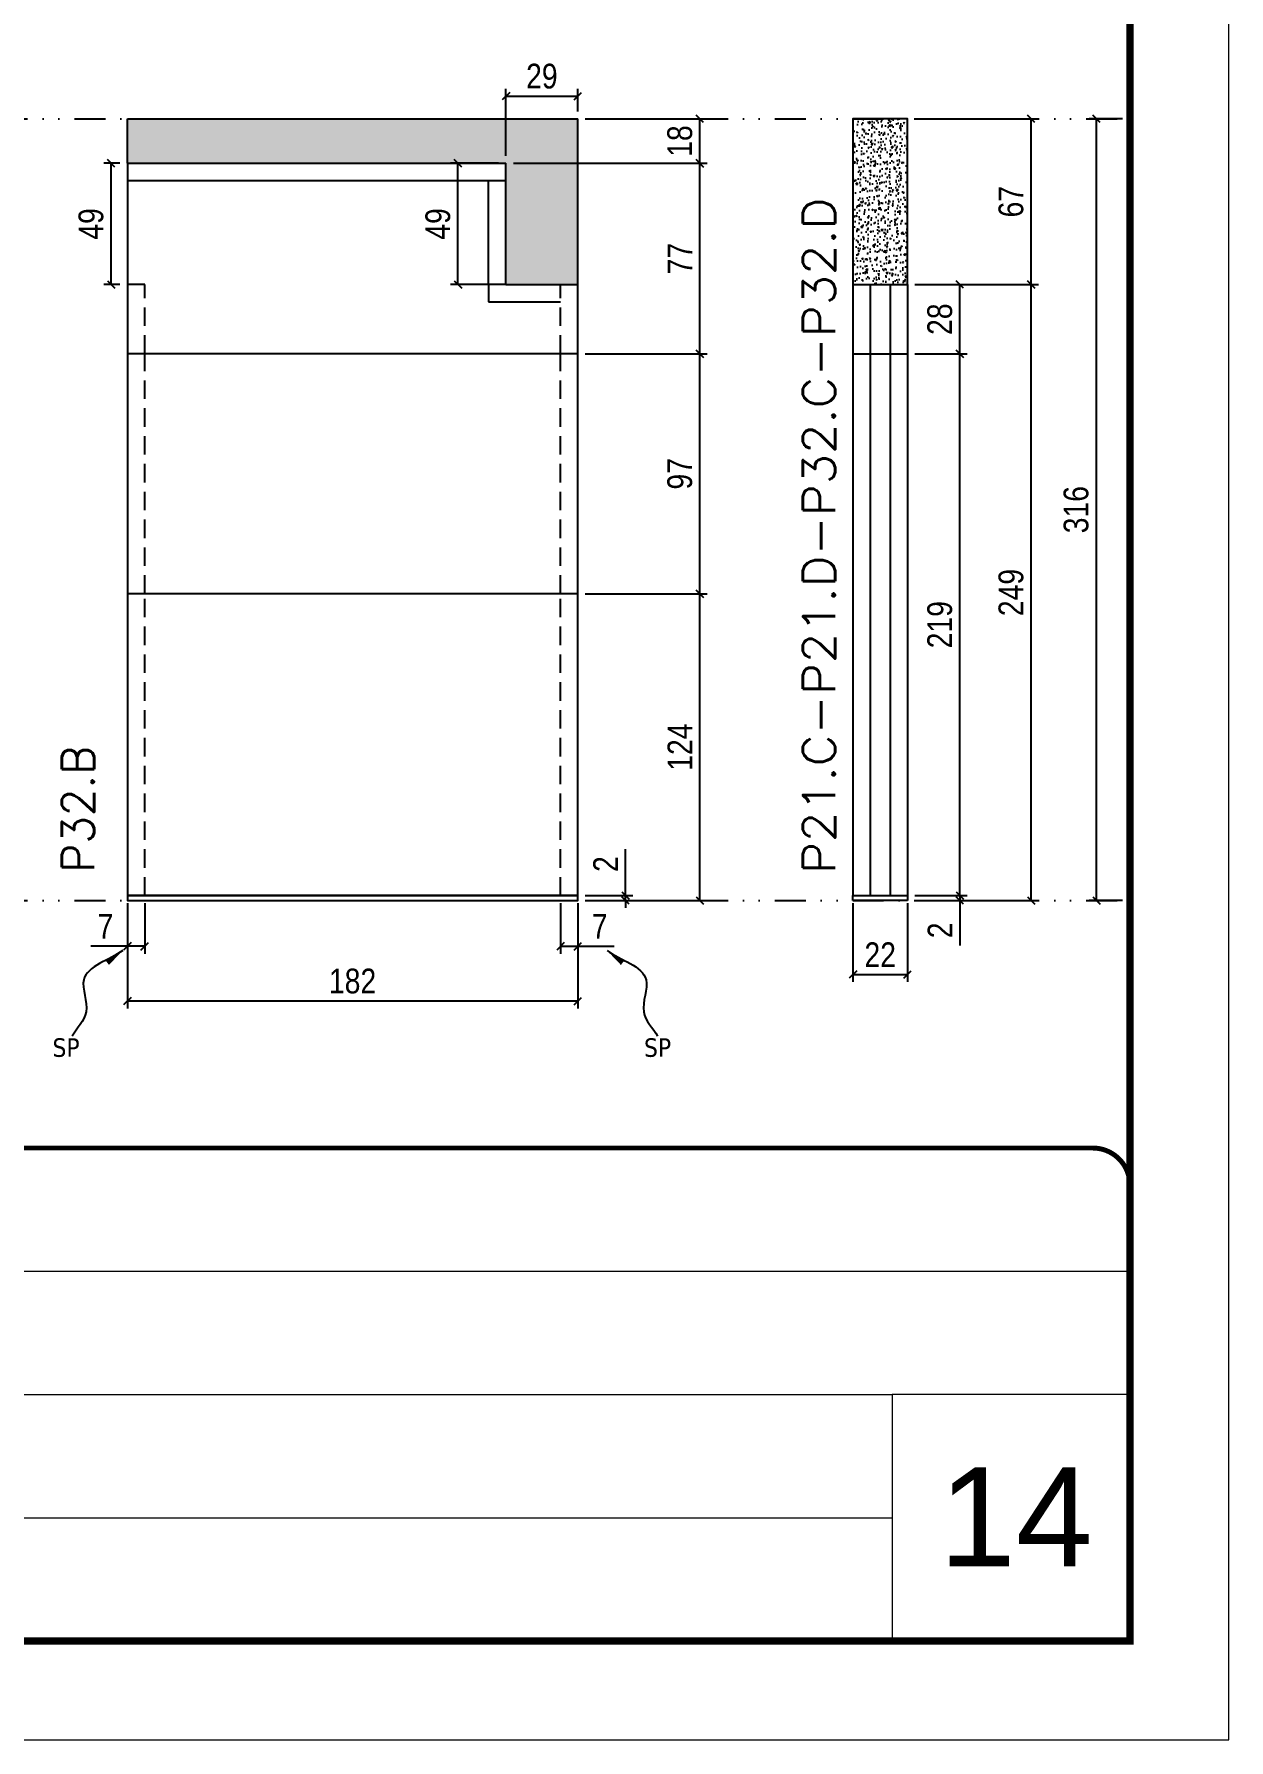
# Model space of a CAD drawing. Extents: x 14400 to 20667, y -21631 to 6985.
# Drawn here: x 17014 to 17497, y 2489 to 3179 of the extents above; entities that cross this region are included whole.
import ezdxf

# ---------------------------------------------------------------- set-up
doc = ezdxf.new("R2010")
doc.units = 0
for name, pattern in [('CONTINUO', [0]), ('DASHED', [0.75, 0.5, -0.25]), ('DIVIDE2', [0.625, 0.25, -0.125, 0, -0.125, 0, -0.125]), ('HIDDEN', [0.375, 0.25, -0.125])]:
    doc.linetypes.add(name, pattern=pattern)
for name, color, linetype, lineweight in [('CARIMBO', 255, 'Continuous', 9), ('Folhas', 255, 'Continuous', 9), ('SARRAFO DE PRESSAO', 251, 'DASHED', 9), ('Texto Seção', 7, 'Continuous', 15)]:
    doc.layers.add(name, color=color, linetype=linetype, lineweight=lineweight)
for name, color, linetype in [('COTA', 241, 'Continuous'), ('Nível', 160, 'Continuous'), ('Painéis', 200, 'Continuous'), ('SARR_2.2x7', 40, 'Continuous'), ('texto', 7, 'Continuous')]:
    doc.layers.add(name, color=color, linetype=linetype)
doc.styles.add('ARIAL', font='arial.ttf')
doc.styles.add('COTA TECNICA', font='techl___.ttf', dxfattribs={"height": 10})
doc.styles.add('COTA TECNICA-50', font='techl___.ttf', dxfattribs={"height": 10})
doc.styles.add('REGUA-120', font='ROMANS.shx', dxfattribs={"height": 15})
doc.styles.get("Standard").update_dxf_attribs({"font": 'arial.ttf'})
doc.dimstyles.new('COTA PAINEL-50', dxfattribs={"dimtxt": 10, "dimasz": 3, "dimexe": 3, "dimexo": 3, "dimgap": 3, "dimtad": 1, "dimdec": 1, "dimzin": 12, "dimdsep": 46, "dimtxsty": 'COTA TECNICA-50', "dimblk1": 'OBLIQUE', "dimblk2": 'OBLIQUE', "dimsah": 1, "dimcen": 0.9, "dimclrd": 4, "dimclre": 4, "dimclrt": 240, "dimadec": 1, "dimazin": 3, "dimtfac": 1, "dimtdec": 1, "dimtmove": 0, "dimatfit": 3, "dimfxl": 1, "dimtolj": 1, "dimtzin": 12, "dimarcsym": 0})
doc.dimstyles.new('PAINEL', dxfattribs={"dimtxt": 10, "dimasz": 3, "dimexe": 3, "dimexo": 3, "dimgap": 3, "dimtad": 1, "dimdec": 1, "dimzin": 12, "dimdsep": 46, "dimtxsty": 'COTA TECNICA', "dimblk1": 'OBLIQUE', "dimblk2": 'OBLIQUE', "dimsah": 1, "dimcen": 0.9, "dimclrd": 4, "dimclre": 4, "dimclrt": 240, "dimadec": 1, "dimazin": 3, "dimtfac": 1, "dimtdec": 1, "dimtmove": 0, "dimatfit": 3, "dimfxl": 1, "dimtolj": 1, "dimtzin": 12, "dimarcsym": 0})
doc.dimstyles.get("Standard").update_dxf_attribs({"dimtxt": 0.18, "dimasz": 0.18, "dimexe": 0.18, "dimexo": 0.0625, "dimgap": 0.09, "dimtad": 0, "dimtih": 1, "dimtoh": 1, "dimdec": 4, "dimzin": 0, "dimdsep": 46, "dimtxsty": 'Standard', "dimcen": 0.09, "dimadec": 0, "dimazin": 0, "dimtfac": 1, "dimtdec": 4, "dimtofl": 0, "dimtmove": 0, "dimatfit": 3, "dimfxl": 1, "dimtolj": 1, "dimtzin": 0, "dimarcsym": 0})

# ---------------------------------------------------------------- blocks, each defined once
blk = doc.blocks.new('9999999999')
at = {"color": 30, "linetype": 'CONTINUO'}
for p, q in [((98564.56, 34379.64), (99583.98, 34379.64)), ((98564.56, 34329.83), (99487.98, 34329.83)), ((99583.98, 34329.83), (99487.98, 34329.83)), ((99487.98, 34329.83), (99487.98, 34230.21)), ((98564.56, 34280.02), (99487.98, 34280.02))]:
    blk.add_line(p, q, dxfattribs=at)
at = {"color": 30, "linetype": 'CONTINUO', "const_width": 2}
blk.add_lwpolyline([(99583.98, 34230.21), (99583.98, 34414.45, 0.414214), (99568.98, 34429.45), (98228.98, 34429.45, 0.414214), (98213.98, 34414.45), (98213.98, 34245.21, 0.414214), (98228.98, 34230.21), (99583.98, 34230.21)], format="xyb", dxfattribs=at)
at = {"layer": 'Folhas'}
blk.add_lwpolyline([(98138.98, 34190.21), (99623.98, 34190.21), (99623.98, 35240.21), (98138.98, 35240.21)], close=True, dxfattribs=at)
at = {"layer": 'Folhas', "color": 30, "const_width": 3}
blk.add_lwpolyline([(98213.98, 34230.21), (99583.98, 34230.21), (99583.98, 35200.21), (98213.98, 35200.21)], close=True, dxfattribs=at)
blk = doc.blocks.new('_Oblique')
at = {"color": 0, "linetype": 'ByBlock', "lineweight": -2}
blk.add_line((-0.5, -0.5), (0.5, 0.5), dxfattribs=at)
blk = doc.blocks.new('*D944')
at = {"layer": 'COTA', "color": 4, "lineweight": -2, "transparency": 16777216}
for p, q in [((17453.97, 3144.29), (17440.47, 3144.29)), ((17443.47, 2828.29), (17443.47, 3144.29)), ((17453.97, 2828.29), (17440.47, 2828.29))]:
    blk.add_line(p, q, dxfattribs=at)
at = {"layer": 'Defpoints', "color": 0, "transparency": 16777216}
for p in [(17443.47, 3144.29), (17456.97, 3144.29), (17456.97, 2828.29)]:
    blk.add_point(p, dxfattribs=at)
at = {"layer": 'COTA', "color": 4, "lineweight": -2, "transparency": 16777216, "xscale": 3, "yscale": 3, "zscale": 3}
for p, rotation in [((17443.47, 3144.29), 90), ((17443.47, 2828.29), 270)]:
    blk.add_blockref('_Oblique', p, dxfattribs=dict(at, rotation=rotation))
at = {"layer": 'COTA', "color": 240, "transparency": 16777216, "insert": (17435.25, 2986.29), "char_height": 10, "attachment_point": 5, "rotation": 90, "style": 'COTA TECNICA'}
blk.add_mtext('\\A1;316', dxfattribs=at)
blk = doc.blocks.new('*D921')
at = {"layer": 'COTA', "color": 4, "lineweight": -2, "transparency": 16777216}
for p, q in [((17345.07, 2827.29), (17345.07, 2795.39)), ((17367.07, 2827.29), (17367.07, 2795.39)), ((17345.07, 2798.39), (17367.07, 2798.39))]:
    blk.add_line(p, q, dxfattribs=at)
at = {"layer": 'Defpoints', "color": 0, "transparency": 16777216}
for p in [(17345.07, 2830.29), (17367.07, 2830.29), (17367.07, 2798.39)]:
    blk.add_point(p, dxfattribs=at)
at = {"layer": 'COTA', "color": 4, "lineweight": -2, "transparency": 16777216, "xscale": 3, "yscale": 3, "zscale": 3, "rotation": 180}
blk.add_blockref('_Oblique', (17345.07, 2798.39), dxfattribs=at)
at = {"layer": 'COTA', "color": 4, "lineweight": -2, "transparency": 16777216, "xscale": 3, "yscale": 3, "zscale": 3}
blk.add_blockref('_Oblique', (17367.07, 2798.39), dxfattribs=at)
at = {"layer": 'COTA', "color": 240, "transparency": 16777216, "insert": (17356.07, 2806.39), "char_height": 10, "attachment_point": 5, "style": 'COTA TECNICA'}
blk.add_mtext('\\A1;22', dxfattribs=at)
blk = doc.blocks.new('*D922')
at = {"layer": 'COTA', "color": 4, "lineweight": -2, "transparency": 16777216}
for p, q in [((17370.07, 2830.29), (17391.26, 2830.29)), ((17370.07, 2828.29), (17391.26, 2828.29)), ((17388.26, 2830.29), (17388.26, 2833.29)), ((17388.26, 2830.29), (17388.26, 2828.29)), ((17388.26, 2828.29), (17388.26, 2810.17))]:
    blk.add_line(p, q, dxfattribs=at)
at = {"layer": 'Defpoints', "color": 0, "transparency": 16777216}
for p in [(17367.07, 2830.29), (17367.07, 2828.29), (17388.26, 2830.29)]:
    blk.add_point(p, dxfattribs=at)
at = {"layer": 'COTA', "color": 4, "lineweight": -2, "transparency": 16777216, "xscale": 3, "yscale": 3, "zscale": 3}
for p, rotation in [((17388.26, 2830.29), 270), ((17388.26, 2828.29), 90)]:
    blk.add_blockref('_Oblique', p, dxfattribs=dict(at, rotation=rotation))
at = {"layer": 'COTA', "color": 240, "transparency": 16777216, "insert": (17380.26, 2816.23), "char_height": 10, "attachment_point": 5, "rotation": 90, "style": 'COTA TECNICA-50'}
blk.add_mtext('\\A1;2', dxfattribs=at)
blk = doc.blocks.new('*D923')
at = {"layer": 'COTA', "color": 4, "lineweight": -2, "transparency": 16777216}
for p, q in [((17370.07, 3077.29), (17420.06, 3077.29)), ((17417.06, 2828.29), (17417.06, 3077.29)), ((17370.07, 2828.29), (17420.06, 2828.29))]:
    blk.add_line(p, q, dxfattribs=at)
at = {"layer": 'Defpoints', "color": 0, "transparency": 16777216}
for p in [(17367.07, 3077.29), (17417.06, 3077.29), (17367.07, 2828.29)]:
    blk.add_point(p, dxfattribs=at)
at = {"layer": 'COTA', "color": 4, "lineweight": -2, "transparency": 16777216, "xscale": 3, "yscale": 3, "zscale": 3}
for p, rotation in [((17417.06, 3077.29), 90), ((17417.06, 2828.29), 270)]:
    blk.add_blockref('_Oblique', p, dxfattribs=dict(at, rotation=rotation))
at = {"layer": 'COTA', "color": 240, "transparency": 16777216, "insert": (17408.95, 2952.79), "char_height": 10, "attachment_point": 5, "rotation": 90, "style": 'COTA TECNICA-50'}
blk.add_mtext('\\A1;249', dxfattribs=at)
blk = doc.blocks.new('*D924')
at = {"layer": 'COTA', "color": 4, "lineweight": -2, "transparency": 16777216}
for p, q in [((17370.07, 3144.29), (17420.06, 3144.29)), ((17417.06, 3077.29), (17417.06, 3144.29)), ((17370.07, 3077.29), (17420.06, 3077.29))]:
    blk.add_line(p, q, dxfattribs=at)
at = {"layer": 'Defpoints', "color": 0, "transparency": 16777216}
for p in [(17367.07, 3144.29), (17417.06, 3144.29), (17367.07, 3077.29)]:
    blk.add_point(p, dxfattribs=at)
at = {"layer": 'COTA', "color": 4, "lineweight": -2, "transparency": 16777216, "xscale": 3, "yscale": 3, "zscale": 3}
for p, rotation in [((17417.06, 3144.29), 90), ((17417.06, 3077.29), 270)]:
    blk.add_blockref('_Oblique', p, dxfattribs=dict(at, rotation=rotation))
at = {"layer": 'COTA', "color": 240, "transparency": 16777216, "insert": (17408.95, 3110.79), "char_height": 10, "attachment_point": 5, "rotation": 90, "style": 'COTA TECNICA'}
blk.add_mtext('\\A1;67', dxfattribs=at)
blk = doc.blocks.new('*D925')
at = {"layer": 'COTA', "color": 4, "lineweight": -2, "transparency": 16777216}
for p, q in [((17370.07, 3049.29), (17391.26, 3049.29)), ((17388.26, 2830.29), (17388.26, 3049.29)), ((17370.07, 2830.29), (17391.26, 2830.29))]:
    blk.add_line(p, q, dxfattribs=at)
at = {"layer": 'Defpoints', "color": 0, "transparency": 16777216}
for p in [(17367.07, 3049.29), (17388.26, 3049.29), (17367.07, 2830.29)]:
    blk.add_point(p, dxfattribs=at)
at = {"layer": 'COTA', "color": 4, "lineweight": -2, "transparency": 16777216, "xscale": 3, "yscale": 3, "zscale": 3}
for p, rotation in [((17388.26, 3049.29), 90), ((17388.26, 2830.29), 270)]:
    blk.add_blockref('_Oblique', p, dxfattribs=dict(at, rotation=rotation))
at = {"layer": 'COTA', "color": 240, "transparency": 16777216, "insert": (17380.17, 2939.79), "char_height": 10, "attachment_point": 5, "rotation": 90, "style": 'COTA TECNICA'}
blk.add_mtext('\\A1;219', dxfattribs=at)
blk = doc.blocks.new('*D926')
at = {"layer": 'COTA', "color": 4, "lineweight": -2, "transparency": 16777216}
for p, q in [((17370.07, 3077.29), (17391.26, 3077.29)), ((17388.26, 3049.29), (17388.26, 3077.29)), ((17370.07, 3049.29), (17391.26, 3049.29))]:
    blk.add_line(p, q, dxfattribs=at)
at = {"layer": 'Defpoints', "color": 0, "transparency": 16777216}
for p in [(17367.07, 3077.29), (17388.26, 3077.29), (17367.07, 3049.29)]:
    blk.add_point(p, dxfattribs=at)
at = {"layer": 'COTA', "color": 4, "lineweight": -2, "transparency": 16777216, "xscale": 3, "yscale": 3, "zscale": 3}
for p, rotation in [((17388.26, 3077.29), 90), ((17388.26, 3049.29), 270)]:
    blk.add_blockref('_Oblique', p, dxfattribs=dict(at, rotation=rotation))
at = {"layer": 'COTA', "color": 240, "transparency": 16777216, "insert": (17380.17, 3063.29), "char_height": 10, "attachment_point": 5, "rotation": 90, "style": 'COTA TECNICA'}
blk.add_mtext('\\A1;28', dxfattribs=at)
blk = doc.blocks.new('*D912')
at = {"layer": 'COTA', "color": 4, "lineweight": -2, "transparency": 16777216}
for p, q in [((17051.85, 2827.29), (17051.85, 2784.61)), ((17233.85, 2827.29), (17233.85, 2784.61)), ((17233.85, 2787.61), (17051.85, 2787.61))]:
    blk.add_line(p, q, dxfattribs=at)
at = {"layer": 'Defpoints', "color": 0, "transparency": 16777216}
for p in [(17051.85, 2830.29), (17233.85, 2830.29), (17051.85, 2787.61)]:
    blk.add_point(p, dxfattribs=at)
at = {"layer": 'COTA', "color": 4, "lineweight": -2, "transparency": 16777216, "xscale": 3, "yscale": 3, "zscale": 3, "rotation": 180}
blk.add_blockref('_Oblique', (17051.85, 2787.61), dxfattribs=at)
at = {"layer": 'COTA', "color": 4, "lineweight": -2, "transparency": 16777216, "xscale": 3, "yscale": 3, "zscale": 3}
blk.add_blockref('_Oblique', (17233.85, 2787.61), dxfattribs=at)
at = {"layer": 'COTA', "color": 240, "transparency": 16777216, "insert": (17142.85, 2795.7), "char_height": 10, "attachment_point": 5, "style": 'COTA TECNICA'}
blk.add_mtext('\\A1;182', dxfattribs=at)
blk = doc.blocks.new('*D913')
at = {"layer": 'COTA', "color": 4, "lineweight": -2, "transparency": 16777216}
for p, q in [((17226.85, 2827.29), (17226.85, 2806.78)), ((17233.85, 2825.29), (17233.85, 2806.78)), ((17226.85, 2809.78), (17233.85, 2809.78)), ((17233.85, 2809.78), (17248.58, 2809.78))]:
    blk.add_line(p, q, dxfattribs=at)
at = {"layer": 'Defpoints', "color": 0, "transparency": 16777216}
for p in [(17226.85, 2830.29), (17233.85, 2828.29), (17233.85, 2809.78)]:
    blk.add_point(p, dxfattribs=at)
at = {"layer": 'COTA', "color": 4, "lineweight": -2, "transparency": 16777216, "xscale": 3, "yscale": 3, "zscale": 3, "rotation": 180}
blk.add_blockref('_Oblique', (17226.85, 2809.78), dxfattribs=at)
at = {"layer": 'COTA', "color": 4, "lineweight": -2, "transparency": 16777216, "xscale": 3, "yscale": 3, "zscale": 3}
blk.add_blockref('_Oblique', (17233.85, 2809.78), dxfattribs=at)
at = {"layer": 'COTA', "color": 240, "transparency": 16777216, "insert": (17242.71, 2817.85), "char_height": 10, "attachment_point": 5, "style": 'COTA TECNICA-50'}
blk.add_mtext('\\A1;7', dxfattribs=at)
blk = doc.blocks.new('*D914')
at = {"layer": 'COTA', "color": 4, "lineweight": -2, "transparency": 16777216}
for p, q in [((17058.85, 2827.29), (17058.85, 2806.78)), ((17051.85, 2825.29), (17051.85, 2806.78)), ((17051.85, 2809.78), (17037.12, 2809.78)), ((17058.85, 2809.78), (17051.85, 2809.78))]:
    blk.add_line(p, q, dxfattribs=at)
at = {"layer": 'Defpoints', "color": 0, "transparency": 16777216}
for p in [(17051.85, 2828.29), (17058.85, 2830.29), (17051.85, 2809.78)]:
    blk.add_point(p, dxfattribs=at)
at = {"layer": 'COTA', "color": 4, "lineweight": -2, "transparency": 16777216, "xscale": 3, "yscale": 3, "zscale": 3, "rotation": 180}
blk.add_blockref('_Oblique', (17051.85, 2809.78), dxfattribs=at)
at = {"layer": 'COTA', "color": 4, "lineweight": -2, "transparency": 16777216, "xscale": 3, "yscale": 3, "zscale": 3}
blk.add_blockref('_Oblique', (17058.85, 2809.78), dxfattribs=at)
at = {"layer": 'COTA', "color": 240, "transparency": 16777216, "insert": (17042.98, 2817.85), "char_height": 10, "attachment_point": 5, "style": 'COTA TECNICA-50'}
blk.add_mtext('\\A1;7', dxfattribs=at)
blk = doc.blocks.new('*D936')
at = {"layer": 'COTA', "color": 4, "linetype": 'ByBlock', "lineweight": -2, "transparency": 16777216}
for p, q in [((17236.85, 2952.29), (17286.21, 2952.29)), ((17283.21, 2828.29), (17283.21, 2952.29)), ((17236.85, 2828.29), (17286.21, 2828.29))]:
    blk.add_line(p, q, dxfattribs=at)
at = {"layer": 'Defpoints', "color": 0, "linetype": 'ByBlock', "transparency": 16777216}
for p in [(17233.85, 2952.29), (17283.21, 2952.29), (17233.85, 2828.29)]:
    blk.add_point(p, dxfattribs=at)
at = {"layer": 'COTA', "color": 4, "linetype": 'ByBlock', "lineweight": -2, "transparency": 16777216, "xscale": 3, "yscale": 3, "zscale": 3}
for p, rotation in [((17283.21, 2952.29), 90), ((17283.21, 2828.29), 270)]:
    blk.add_blockref('_Oblique', p, dxfattribs=dict(at, rotation=rotation))
at = {"layer": 'COTA', "color": 240, "linetype": 'ByBlock', "transparency": 16777216, "insert": (17275.14, 2890.29), "char_height": 10, "attachment_point": 5, "rotation": 90, "style": 'COTA TECNICA'}
blk.add_mtext('\\A1;124', dxfattribs=at)
blk = doc.blocks.new('*D915')
at = {"layer": 'COTA', "color": 4, "lineweight": -2, "transparency": 16777216}
for p, q in [((17253.11, 2830.29), (17253.11, 2849.09)), ((17236.85, 2830.29), (17256.11, 2830.29)), ((17236.85, 2828.29), (17256.11, 2828.29)), ((17253.11, 2828.29), (17253.11, 2830.29)), ((17253.11, 2828.29), (17253.11, 2825.29))]:
    blk.add_line(p, q, dxfattribs=at)
at = {"layer": 'Defpoints', "color": 0, "transparency": 16777216}
for p in [(17233.85, 2830.29), (17233.85, 2828.29), (17253.11, 2828.29)]:
    blk.add_point(p, dxfattribs=at)
at = {"layer": 'COTA', "color": 4, "lineweight": -2, "transparency": 16777216, "xscale": 3, "yscale": 3, "zscale": 3}
for p, rotation in [((17253.11, 2830.29), 270), ((17253.11, 2828.29), 90)]:
    blk.add_blockref('_Oblique', p, dxfattribs=dict(at, rotation=rotation))
at = {"layer": 'COTA', "color": 240, "transparency": 16777216, "insert": (17245.11, 2843.03), "char_height": 10, "attachment_point": 5, "rotation": 90, "style": 'COTA TECNICA-50'}
blk.add_mtext('\\A1;2', dxfattribs=at)
blk = doc.blocks.new('*D937')
at = {"layer": 'COTA', "color": 4, "linetype": 'ByBlock', "lineweight": -2, "transparency": 16777216}
for p, q in [((17236.85, 2952.29), (17286.21, 2952.29)), ((17283.21, 2828.29), (17283.21, 2952.29)), ((17236.85, 2828.29), (17286.21, 2828.29))]:
    blk.add_line(p, q, dxfattribs=at)
at = {"layer": 'Defpoints', "color": 0, "linetype": 'ByBlock', "transparency": 16777216}
for p in [(17233.85, 2952.29), (17283.21, 2952.29), (17233.85, 2828.29)]:
    blk.add_point(p, dxfattribs=at)
at = {"layer": 'COTA', "color": 4, "linetype": 'ByBlock', "lineweight": -2, "transparency": 16777216, "xscale": 3, "yscale": 3, "zscale": 3}
for p, rotation in [((17283.21, 2952.29), 90), ((17283.21, 2828.29), 270)]:
    blk.add_blockref('_Oblique', p, dxfattribs=dict(at, rotation=rotation))
at = {"layer": 'COTA', "color": 240, "linetype": 'ByBlock', "transparency": 16777216, "insert": (17275.14, 2890.29), "char_height": 10, "attachment_point": 5, "rotation": 90, "style": 'COTA TECNICA'}
blk.add_mtext('\\A1;124', dxfattribs=at)
blk = doc.blocks.new('*D938')
at = {"layer": 'COTA', "color": 4, "lineweight": -2, "transparency": 16777216}
for p, q in [((17236.85, 3049.29), (17286.21, 3049.29)), ((17283.21, 2952.29), (17283.21, 3049.29)), ((17236.85, 2952.29), (17286.21, 2952.29))]:
    blk.add_line(p, q, dxfattribs=at)
at = {"layer": 'Defpoints', "color": 0, "transparency": 16777216}
for p in [(17233.85, 3049.29), (17283.21, 3049.29), (17233.85, 2952.29)]:
    blk.add_point(p, dxfattribs=at)
at = {"layer": 'COTA', "color": 4, "lineweight": -2, "transparency": 16777216, "xscale": 3, "yscale": 3, "zscale": 3}
for p, rotation in [((17283.21, 3049.29), 90), ((17283.21, 2952.29), 270)]:
    blk.add_blockref('_Oblique', p, dxfattribs=dict(at, rotation=rotation))
at = {"layer": 'COTA', "color": 240, "transparency": 16777216, "insert": (17275.11, 3000.79), "char_height": 10, "attachment_point": 5, "rotation": 90, "style": 'COTA TECNICA'}
blk.add_mtext('\\A1;97', dxfattribs=at)
blk = doc.blocks.new('*D939')
at = {"layer": 'COTA', "color": 4, "lineweight": -2, "transparency": 16777216}
for p, q in [((17207.85, 3126.29), (17286.21, 3126.29)), ((17283.21, 3049.29), (17283.21, 3126.29)), ((17236.85, 3049.29), (17286.21, 3049.29))]:
    blk.add_line(p, q, dxfattribs=at)
at = {"layer": 'Defpoints', "color": 0, "transparency": 16777216}
for p in [(17204.85, 3126.29), (17283.21, 3126.29), (17233.85, 3049.29)]:
    blk.add_point(p, dxfattribs=at)
at = {"layer": 'COTA', "color": 4, "lineweight": -2, "transparency": 16777216, "xscale": 3, "yscale": 3, "zscale": 3}
for p, rotation in [((17283.21, 3126.29), 90), ((17283.21, 3049.29), 270)]:
    blk.add_blockref('_Oblique', p, dxfattribs=dict(at, rotation=rotation))
at = {"layer": 'COTA', "color": 240, "transparency": 16777216, "insert": (17275.14, 3087.79), "char_height": 10, "attachment_point": 5, "rotation": 90, "style": 'COTA TECNICA'}
blk.add_mtext('\\A1;77', dxfattribs=at)
blk = doc.blocks.new('*D956')
at = {"layer": 'COTA', "color": 4, "lineweight": -2, "transparency": 16777216}
for p, q in [((17204.85, 3129.29), (17204.85, 3156.39)), ((17204.85, 3153.39), (17233.85, 3153.39)), ((17233.85, 3147.29), (17233.85, 3156.39))]:
    blk.add_line(p, q, dxfattribs=at)
at = {"layer": 'Defpoints', "color": 0, "transparency": 16777216}
for p in [(17233.85, 3153.39), (17233.85, 3144.29), (17204.85, 3126.29)]:
    blk.add_point(p, dxfattribs=at)
at = {"layer": 'COTA', "color": 4, "lineweight": -2, "transparency": 16777216, "xscale": 3, "yscale": 3, "zscale": 3, "rotation": 180}
blk.add_blockref('_Oblique', (17204.85, 3153.39), dxfattribs=at)
at = {"layer": 'COTA', "color": 4, "lineweight": -2, "transparency": 16777216, "xscale": 3, "yscale": 3, "zscale": 3}
blk.add_blockref('_Oblique', (17233.85, 3153.39), dxfattribs=at)
at = {"layer": 'COTA', "color": 240, "transparency": 16777216, "insert": (17219.35, 3161.48), "char_height": 10, "attachment_point": 5, "style": 'COTA TECNICA'}
blk.add_mtext('\\A1;29', dxfattribs=at)
blk = doc.blocks.new('*D957')
at = {"layer": 'COTA', "color": 4, "lineweight": -2, "transparency": 16777216}
for p, q in [((17236.85, 3144.29), (17286.21, 3144.29)), ((17283.21, 3126.29), (17283.21, 3144.29)), ((17207.85, 3126.29), (17286.21, 3126.29))]:
    blk.add_line(p, q, dxfattribs=at)
at = {"layer": 'Defpoints', "color": 0, "transparency": 16777216}
for p in [(17233.85, 3144.29), (17283.21, 3144.29), (17204.85, 3126.29)]:
    blk.add_point(p, dxfattribs=at)
at = {"layer": 'COTA', "color": 4, "lineweight": -2, "transparency": 16777216, "xscale": 3, "yscale": 3, "zscale": 3}
for p, rotation in [((17283.21, 3144.29), 90), ((17283.21, 3126.29), 270)]:
    blk.add_blockref('_Oblique', p, dxfattribs=dict(at, rotation=rotation))
at = {"layer": 'COTA', "color": 240, "transparency": 16777216, "insert": (17275.12, 3135.29), "char_height": 10, "attachment_point": 5, "rotation": 90, "style": 'COTA TECNICA'}
blk.add_mtext('\\A1;18', dxfattribs=at)
blk = doc.blocks.new('*D958')
at = {"layer": 'COTA', "color": 4, "lineweight": -2, "transparency": 16777216}
for p, q in [((17201.85, 3126.29), (17182.45, 3126.29)), ((17185.45, 3077.29), (17185.45, 3126.29)), ((17201.85, 3077.29), (17182.45, 3077.29))]:
    blk.add_line(p, q, dxfattribs=at)
at = {"layer": 'Defpoints', "color": 0, "transparency": 16777216}
for p in [(17185.45, 3126.29), (17204.85, 3126.29), (17204.85, 3077.29)]:
    blk.add_point(p, dxfattribs=at)
at = {"layer": 'COTA', "color": 4, "lineweight": -2, "transparency": 16777216, "xscale": 3, "yscale": 3, "zscale": 3}
for p, rotation in [((17185.45, 3126.29), 90), ((17185.45, 3077.29), 270)]:
    blk.add_blockref('_Oblique', p, dxfattribs=dict(at, rotation=rotation))
at = {"layer": 'COTA', "color": 240, "transparency": 16777216, "insert": (17177.35, 3101.79), "char_height": 10, "attachment_point": 5, "rotation": 90, "style": 'COTA TECNICA'}
blk.add_mtext('\\A1;49', dxfattribs=at)
blk = doc.blocks.new('*D959')
at = {"layer": 'COTA', "color": 4, "lineweight": -2, "transparency": 16777216}
for p, q in [((17048.85, 3126.29), (17042.28, 3126.29)), ((17045.28, 3077.29), (17045.28, 3126.29)), ((17048.85, 3077.29), (17042.28, 3077.29))]:
    blk.add_line(p, q, dxfattribs=at)
at = {"layer": 'Defpoints', "color": 0, "transparency": 16777216}
for p in [(17045.28, 3126.29), (17051.85, 3126.29), (17051.85, 3077.29)]:
    blk.add_point(p, dxfattribs=at)
at = {"layer": 'COTA', "color": 4, "lineweight": -2, "transparency": 16777216, "xscale": 3, "yscale": 3, "zscale": 3}
for p, rotation in [((17045.28, 3126.29), 90), ((17045.28, 3077.29), 270)]:
    blk.add_blockref('_Oblique', p, dxfattribs=dict(at, rotation=rotation))
at = {"layer": 'COTA', "color": 240, "transparency": 16777216, "insert": (17037.18, 3101.79), "char_height": 10, "attachment_point": 5, "rotation": 90, "style": 'COTA TECNICA'}
blk.add_mtext('\\A1;49', dxfattribs=at)

msp = doc.modelspace()

# ---------------------------------------------------------------- hatches: boundary and pattern name
at = {"layer": 'COTA'}
h = msp.add_hatch(dxfattribs=at)
h.set_pattern_fill('AR-CONC', color=256, scale=0.03)
h.set_pattern_definition([(50, (-1126.902, 2295.15), (5.4655401, -0.4781726), [0.5715, -6.2865]), (355, (-1126.902, 2295.15), (-1.0573026, 5.7317054), [0.4572, -5.0292175]), (100.451445, (-1126.4467, 2295.1104), (4.4082374, 5.2535326), [0.4857003, -5.3427073]), (46.1842, (-1126.902, 2296.674), (8.1323712, -1.2612698), [0.85725, -9.42975]), (96.63556, (-1126.2244, 2296.569), (7.122124, 7.4227837), [0.7285507, -8.0140682]), (351.18415, (-1126.902, 2296.674), (7.122124, 7.4227837), [0.685799, -7.543792]), (21, (-1126.14, 2296.293), (4.5484317, -3.067956), [0.5715, -6.2865]), (326, (-1126.14, 2296.293), (1.8540609, 5.525639), [0.4572, -5.0292]), (71.451445, (-1125.761, 2296.0376), (6.4024926, 2.457683), [0.4857003, -5.3426981]), (37.5, (-1126.9021, 2295.1502), (0.0926581, 2.53665117), [0, -4.96824, 0, -5.1054, 0, -5.04825]), (7.5, (-1126.902, 2295.1502), (2.00458988, 3.00541724), [0, -2.91084, 0, -4.85394, 0, -1.92405]), (327.5, (-1128.6014, 2295.1502), (4.06771786, -0.17186232), [0, -1.905, 0, -5.9436, 0, -7.8867]), (317.5, (-1129.3634, 2295.1502), (4.44387544, 0.7627947), [0, -2.4765, 0, -3.94716, 0, -5.6007])])
h.paths.add_polyline_path([(17233.85, 3144.29), (17051.85, 3144.29), (17051.85, 3126.29), (17204.85, 3126.29), (17204.85, 3077.29), (17233.85, 3077.29)])
h = msp.add_hatch(dxfattribs=at)
h.set_pattern_fill('AR-CONC', color=256, scale=0.03)
h.set_pattern_definition([(50, (-1394.986, -1148.575), (5.4655401, -0.4781726), [0.5715, -6.2865]), (355, (-1394.986, -1148.575), (-1.0573026, 5.7317054), [0.4572, -5.0292175]), (100.451445, (-1394.5307, -1148.615), (4.4082374, 5.2535326), [0.4857003, -5.3427073]), (46.1842, (-1394.986, -1147.051), (8.1323712, -1.2612698), [0.85725, -9.42975]), (96.635558, (-1394.3084, -1147.156), (7.122124, 7.4227837), [0.7285507, -8.0140682]), (351.18415, (-1394.986, -1147.051), (7.122124, 7.4227837), [0.685799, -7.543792]), (21, (-1394.224, -1147.432), (4.5484317, -3.0679559), [0.5715, -6.2865]), (326, (-1394.224, -1147.432), (1.8540609, 5.525639), [0.4572, -5.0292]), (71.451445, (-1393.845, -1147.688), (6.4024926, 2.457683), [0.4857003, -5.3426981]), (37.5, (-1394.9861, -1148.5751), (0.0926581, 2.53665117), [0, -4.96824, 0, -5.1054, 0, -5.04825]), (7.5, (-1394.986, -1148.575), (2.00458988, 3.00541724), [0, -2.91084, 0, -4.85394, 0, -1.92405]), (327.5, (-1396.6854, -1148.5751), (4.06771786, -0.17186232), [0, -1.905, 0, -5.9436, 0, -7.8867]), (317.5, (-1397.4474, -1148.575), (4.44387544, 0.7627947), [0, -2.4765, 0, -3.94716, 0, -5.6007])])
h.paths.add_polyline_path([(17367.07, 3144.29), (17345.07, 3144.29), (17345.07, 3077.29), (17367.07, 3077.29)])

# ---------------------------------------------------------------- linework, layer by layer
for p, q in [((17051.85, 3126.29), (17051.85, 3144.29)), ((17051.85, 3144.29), (17233.85, 3144.29)), ((17233.85, 3077.29), (17233.85, 3144.29)), ((17058.85, 3077.29), (17051.85, 3077.29)), ((17204.85, 3077.29), (17197.85, 3077.29)), ((17197.85, 3077.29), (17197.85, 3070.29))]:
    msp.add_line(p, q, dxfattribs=at)
msp.add_lwpolyline([(17345.07, 3077.29), (17367.07, 3077.29), (17367.07, 3144.29), (17345.07, 3144.29)], close=True, dxfattribs=at)
at = {"layer": 'Nível', "color": 4, "linetype": 'DIVIDE2', "ltscale": 50}
for p, q in [((16086.97, 3144.29), (17456.97, 3144.29)), ((16086.97, 2828.29), (17456.97, 2828.29))]:
    msp.add_line(p, q, dxfattribs=at)
at = {"layer": 'Painéis'}
for p, q in [((17051.85, 3126.29), (17051.85, 2830.29)), ((17051.85, 3126.29), (17204.85, 3126.29)), ((17204.85, 3077.29), (17204.85, 3126.29)), ((17204.85, 3077.29), (17233.85, 3077.29)), ((17233.85, 2830.29), (17233.85, 3077.29)), ((17345.07, 3077.29), (17345.07, 2830.29)), ((17345.07, 3077.29), (17367.07, 3077.29)), ((17367.07, 3077.29), (17367.07, 2830.29)), ((17233.85, 3049.29), (17051.85, 3049.29)), ((17345.07, 3049.29), (17367.07, 3049.29)), ((17233.85, 2952.29), (17051.85, 2952.29)), ((17051.85, 2830.29), (17233.85, 2830.29)), ((17345.07, 2830.29), (17367.07, 2830.29)), ((17345.07, 2828.29), (17345.07, 2830.29)), ((17367.07, 2828.29), (17345.07, 2828.29)), ((17367.07, 2830.29), (17367.07, 2828.29))]:
    msp.add_line(p, q, dxfattribs=at)
msp.add_lwpolyline([(17233.85, 2830.29), (17051.85, 2830.29), (17051.85, 2828.29), (17233.85, 2828.29)], close=True, dxfattribs=at)
at = {"layer": 'SARR_2.2x7'}
for p, q in [((17051.85, 3119.29), (17204.85, 3119.29)), ((17197.85, 3077.29), (17197.85, 3119.29)), ((17352.07, 3077.29), (17352.07, 2830.29)), ((17360.07, 3077.29), (17360.07, 2830.29)), ((17197.85, 3070.29), (17226.85, 3070.29))]:
    msp.add_line(p, q, dxfattribs=at)
at = {"layer": 'SARR_2.2x7', "linetype": 'HIDDEN', "ltscale": 30}
for p, q in [((17058.85, 3049.29), (17058.85, 3077.29)), ((17226.85, 3049.29), (17226.85, 3077.29)), ((17058.85, 2952.29), (17058.85, 3049.29)), ((17226.85, 2952.29), (17226.85, 3049.29)), ((17058.85, 2830.29), (17058.85, 2952.29)), ((17226.85, 2830.29), (17226.85, 2952.29))]:
    msp.add_line(p, q, dxfattribs=at)

# ---------------------------------------------------------------- block references
at = {"layer": 'SARRAFO DE PRESSAO', "color": 6, "linetype": 'ByBlock'}
msp.add_blockref('9999999999', (-82127.01, -31701.2), dxfattribs=at)

# ---------------------------------------------------------------- texts
at = {"layer": 'CARIMBO', "style": 'ARIAL'}
msp.add_text('14', height=40, dxfattribs=at).set_placement((17379.83, 2559.15))
at = {"layer": 'texto', "color": 0, "char_height": 7.5, "attachment_point": 5}
for insert in [(17027.07, 2768.79), (17266.1, 2768.79)]:
    msp.add_mtext('{\\fTahoma|b0|i0|c0|p34;\\C4;SP}', dxfattribs=dict(at, insert=insert))
at = {"layer": 'Texto Seção', "style": 'REGUA-120', "width": 1.1}
msp.add_text('P21.C-P21.D-P32.C-P32.D', height=13, rotation=90, dxfattribs=at).set_placement((17337.82, 2839.05))
at = {"layer": 'Texto Seção', "insert": (17038.38, 2839.54), "char_height": 13, "width": 285.3299, "attachment_point": 7, "rotation": 90, "style": 'REGUA-120'}
msp.add_mtext('\\pt26;P32.B', dxfattribs=at)

# ---------------------------------------------------------------- dimensions: what is measured, and where the dimension line sits
at = {"layer": 'COTA'}
for base, p1, p2, dimstyle, picture, middle in [((17233.85, 3153.39), (17204.85, 3126.29), (17233.85, 3144.29), 'PAINEL', '*D956', (17219.35, 3161.48)), ((17233.85, 2809.78), (17226.85, 2830.29), (17233.85, 2828.29), 'COTA PAINEL-50', '*D913', (17242.71, 2817.85))]:
    dim = msp.add_linear_dim(base=base, p1=p1, p2=p2, dimstyle=dimstyle, dxfattribs=at)
    dim.commit()
    dim.dimension.update_dxf_attribs({"geometry": picture, "text_midpoint": middle})
for base, p1, p2, angle, dimstyle, picture, middle in [((17283.21, 3144.29), (17204.85, 3126.29), (17233.85, 3144.29), 90, 'PAINEL', '*D957', (17275.12, 3135.29)), ((17417.06, 3144.29), (17367.07, 3077.29), (17367.07, 3144.29), 90, 'PAINEL', '*D924', (17408.95, 3110.79)), ((17443.47, 3144.29), (17456.97, 2828.29), (17456.97, 3144.29), 90, 'PAINEL', '*D944', (17435.25, 2986.29)), ((17045.28, 3126.29), (17051.85, 3077.29), (17051.85, 3126.29), 90, 'PAINEL', '*D959', (17037.18, 3101.79)), ((17185.45, 3126.29), (17204.85, 3077.29), (17204.85, 3126.29), 90, 'PAINEL', '*D958', (17177.35, 3101.79)), ((17417.06, 3077.29), (17367.07, 2828.29), (17367.07, 3077.29), 90, 'COTA PAINEL-50', '*D923', (17408.95, 2952.79)), ((17388.26, 3077.29), (17367.07, 3049.29), (17367.07, 3077.29), 90, 'PAINEL', '*D926', (17380.17, 3063.29)), ((17283.21, 3049.29), (17233.85, 2952.29), (17233.85, 3049.29), 90, 'PAINEL', '*D938', (17275.11, 3000.79)), ((17388.26, 3049.29), (17367.07, 2830.29), (17367.07, 3049.29), 90, 'PAINEL', '*D925', (17380.17, 2939.79)), ((17051.85, 2809.78), (17058.85, 2830.29), (17051.85, 2828.29), 180, 'COTA PAINEL-50', '*D914', (17042.98, 2817.85))]:
    dim = msp.add_linear_dim(base=base, p1=p1, p2=p2, angle=angle, dimstyle=dimstyle, dxfattribs=at)
    dim.commit()
    dim.dimension.update_dxf_attribs({"geometry": picture, "text_midpoint": middle})
for base, p1, p2, angle, override, picture, middle in [((17283.21, 3126.29), (17233.85, 3049.29), (17204.85, 3126.29), 90, {"dimtmove": 1}, '*D939', (17275.14, 3087.79)), ((17051.85, 2787.61), (17233.85, 2830.29), (17051.85, 2830.29), 180, {"dimarcsym": 2}, '*D912', (17142.85, 2795.7))]:
    dim = msp.add_linear_dim(base=base, p1=p1, p2=p2, angle=angle, dimstyle='PAINEL', override=override, dxfattribs=at)
    dim.commit()
    dim.dimension.update_dxf_attribs({"geometry": picture, "text_midpoint": middle})
at = {"layer": 'COTA', "linetype": 'ByBlock'}
for picture in ['*D936', '*D937']:
    dim = msp.add_aligned_dim(p1=(17233.85, 2828.29), p2=(17233.85, 2952.29), distance=-49.37, dimstyle='PAINEL', dxfattribs=at)
    dim.commit()
    dim.dimension.update_dxf_attribs({"geometry": picture, "text_midpoint": (17275.14, 2890.29)})
at = {"layer": 'COTA'}
for base, p1, p2, picture, middle in [((17253.11, 2828.29), (17233.85, 2830.29), (17233.85, 2828.29), '*D915', (17253.11, 2843.03)), ((17388.26, 2830.29), (17367.07, 2828.29), (17367.07, 2830.29), '*D922', (17388.26, 2816.23))]:
    dim = msp.add_linear_dim(base=base, p1=p1, p2=p2, angle=90, dimstyle='COTA PAINEL-50', dxfattribs=at)
    dim.commit()
    dim.dimension.update_dxf_attribs({"geometry": picture, "text_midpoint": middle, "dimtype": 160})
dim = msp.add_linear_dim(base=(17367.07, 2798.39), p1=(17345.07, 2830.29), p2=(17367.07, 2830.29), dimstyle='PAINEL', override={"dimarcsym": 2}, dxfattribs=at)
dim.commit()
dim.dimension.update_dxf_attribs({"geometry": '*D921', "text_midpoint": (17356.07, 2806.39)})

# ---------------------------------------------------------------- leaders
at = {"layer": 'COTA', "path_type": 1}
for points in [[(17050.02, 2808.1), (17034.23, 2796.27), (17035.16, 2783.26), (17029.61, 2773.48)], [(17245.68, 2808.1), (17261.46, 2796.27), (17260.54, 2783.26), (17266.09, 2773.48)]]:
    msp.add_leader(points, dimstyle='Standard', override={"dimasz": 8}, dxfattribs=at)

doc.saveas('drawing.dxf')
